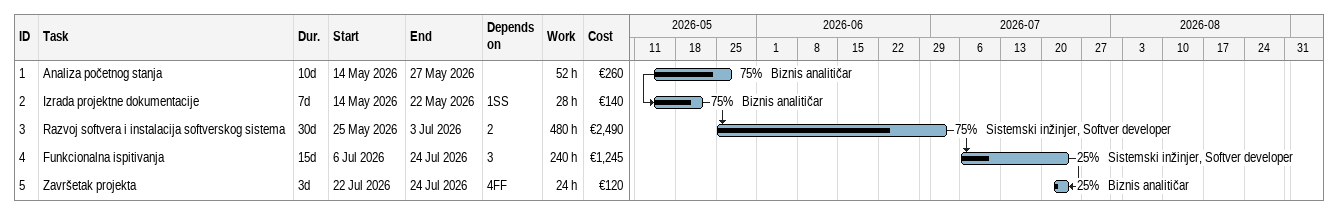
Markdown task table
| ID | Task | Duration | Start | Finish | Predecessors | Resources | % complete | Work (h) | Cost (€) |
|---|---|---|---|---|---|---|---|---|---|
| 1 | Analiza početnog stanja | 10d | 2026-05-14 | 2026-05-27 |  | Biznis analitičar | 75 | 52 | 260 |
| 2 | Izrada projektne dokumentacije | 7d | 2026-05-14 | 2026-05-22 | 1SS | Biznis analitičar | 75 | 28 | 140 |
| 3 | Razvoj softvera i instalacija softverskog sistema | 30d | 2026-05-25 | 2026-07-03 | 2 | Sistemski inžinjer, Softver developer | 75 | 480 | 2490 |
| 4 | Funkcionalna ispitivanja | 15d | 2026-07-06 | 2026-07-24 | 3 | Sistemski inžinjer, Softver developer | 25 | 240 | 1245 |
| 5 | Završetak projekta | 3d | 2026-07-22 | 2026-07-24 | 4FF | Biznis analitičar | 25 | 24 | 120 |
